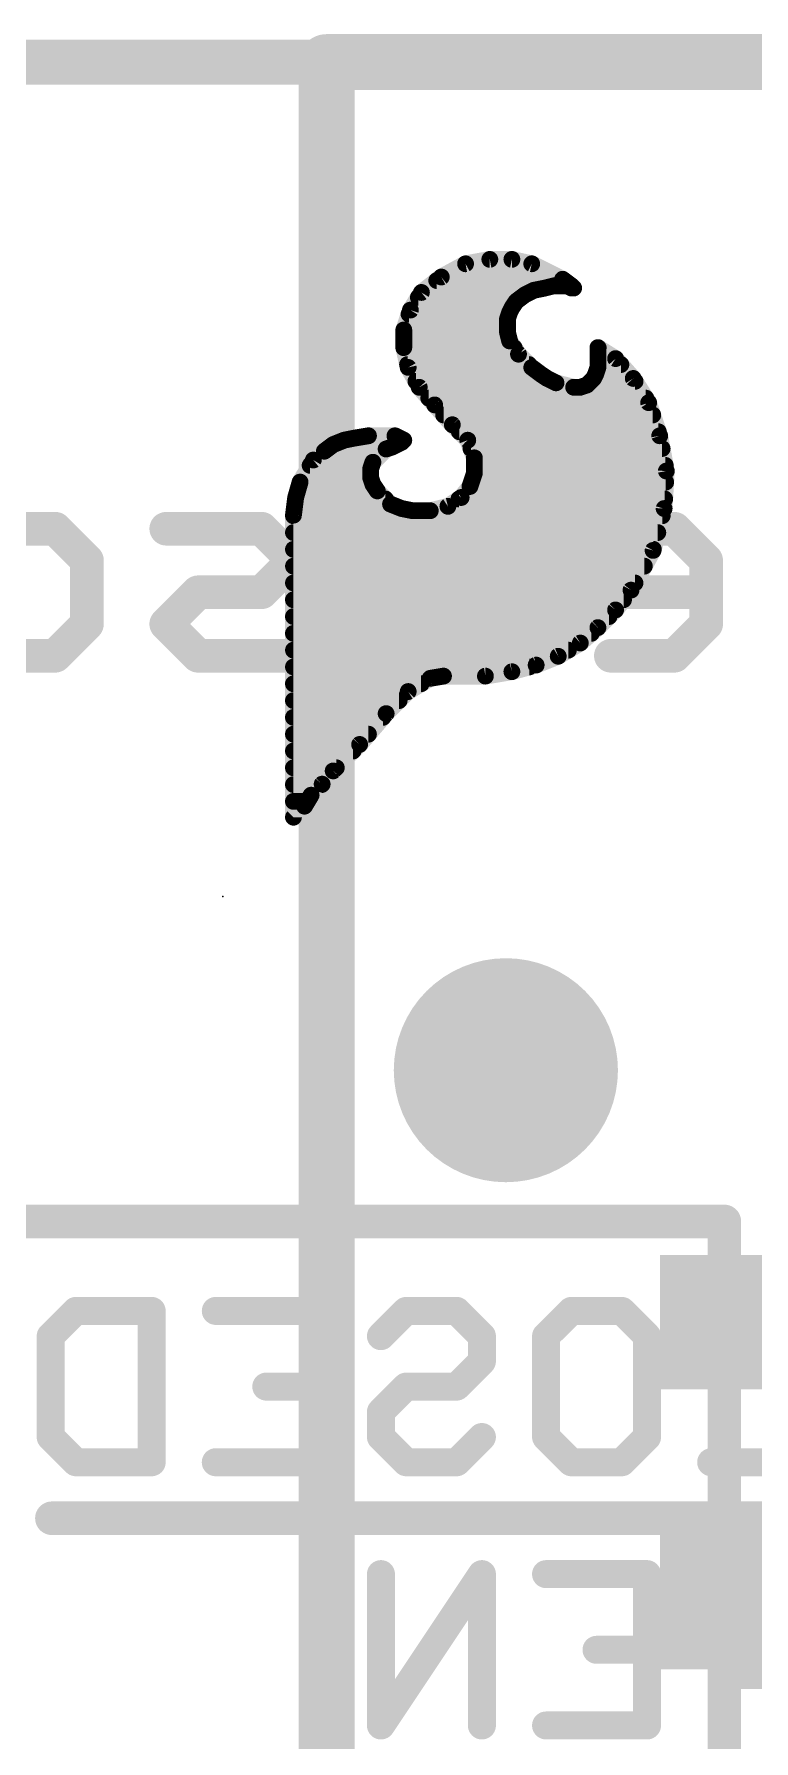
# Model space of a CAD drawing. Extents: x -33 to 74, y -16 to 15.
# Drawn here: x 11.37 to 14.64, y 7.63 to 15.37 of the extents above; entities that cross this region are included whole.
import ezdxf

# ---------------------------------------------------------------- set-up
doc = ezdxf.new("R2010")
doc.units = 0
for name, color, linetype in [('1', 12, 'CONTINUOUS'), ('16', 132, 'CONTINUOUS'), ('18', 110, 'CONTINUOUS'), ('20', 53, 'CONTINUOUS'), ('21', 41, 'CONTINUOUS'), ('22', 40, 'CONTINUOUS'), ('23', 53, 'CONTINUOUS'), ('51', 53, 'CONTINUOUS')]:
    doc.layers.add(name, color=color, linetype=linetype)

# ---------------------------------------------------------------- blocks, each defined once
blk = doc.blocks.new('RECT')
blk.add_solid([(-0.5, -0.5), (0.5, -0.5), (-0.5, 0.5), (0.5, 0.5)])
blk = doc.blocks.new('ROUNDV')
at = {"const_width": 0.5}
blk.add_lwpolyline([(0, -0.25, 1), (0, 0.25, 1), (0, -0.25)], format="xyb", dxfattribs=at)

msp = doc.modelspace()

# ---------------------------------------------------------------- linework, layer by layer
at = {"layer": '1', "const_width": 0.254}
for points in [[(31.75, 15.24), (12.7, 15.24)], [(12.7, 15.24), (12.7, 0.0254)]]:
    msp.add_lwpolyline(points, dxfattribs=at)
at = {"layer": '1', "const_width": 0.127}
for points in [[(12.7, 15.3035, 1), (12.7, 15.1765)], [(12.7635, 15.24, 1), (12.6365, 15.24)]]:
    msp.add_lwpolyline(points, format="xyb", dxfattribs=at)
at = {"layer": '16', "const_width": 0.254}
for points in [[(31.75, 15.24), (12.7, 15.24)], [(12.7, 15.24), (12.7, 0.0254)]]:
    msp.add_lwpolyline(points, dxfattribs=at)
at = {"layer": '16', "const_width": 0.127}
for points in [[(12.7, 15.3035, 1), (12.7, 15.1765)], [(12.7635, 15.24, 1), (12.6365, 15.24)]]:
    msp.add_lwpolyline(points, format="xyb", dxfattribs=at)
at = {"layer": '20', "const_width": 0.2032}
msp.add_lwpolyline([(0, 15.24), (31.75, 15.24)], dxfattribs=at)
at = {"layer": '21'}
for points, const_width in [([(13.3301, 14.3254), (13.2201, 14.2654)], 0.0762), ([(13.4401, 14.3454), (13.3301, 14.3254)], 0.0762), ([(13.3312, 14.3256), (13.6292, 14.3256)], 0.0762), ([(13.5401, 14.3454), (13.4401, 14.3454)], 0.0762), ([(13.6301, 14.3254), (13.5401, 14.3454)], 0.0762), ([(13.7701, 14.2554), (13.6301, 14.3254)], 0.0762), ([(13.2201, 14.2654), (13.1301, 14.1954)], 0.0762), ([(13.1995, 14.2494), (13.7781, 14.2494)], 0.0762), ([(13.6001, 14.1854), (13.6401, 14.2054)], 0.0762), ([(13.6401, 14.2054), (13.6901, 14.2154)], 0.0762), ([(13.6901, 14.2154), (13.7301, 14.2254)], 0.0762), ([(13.7301, 14.2254), (13.7901, 14.2254)], 0.0762), ([(13.8101, 14.2254), (13.7701, 14.2554)], 0.0762), ([(13.7901, 14.2254), (13.8101, 14.2154)], 0.0762), ([(13.8201, 14.2154), (13.8101, 14.2254)], 0.0762), ([(13.8101, 14.2154), (13.8201, 14.2154)], 0.0762), ([(13.1301, 14.1954), (13.0801, 14.1154)], 0.0762), ([(13.1162, 14.1732), (13.5838, 14.1732)], 0.0762), ([(13.5401, 14.1254), (13.5601, 14.1554)], 0.0762), ([(13.5601, 14.1554), (13.6001, 14.1854)], 0.0762), ([(13.0801, 14.1154), (13.0501, 14.0254)], 0.0762), ([(13.074, 14.097), (13.5273, 14.097)], 0.0762), ([(13.5201, 14.0754), (13.5301, 14.1054)], 0.0762), ([(13.5201, 14.0154), (13.5201, 14.0754)], 0.0762), ([(13.5301, 14.1054), (13.5401, 14.1254)], 0.0762), ([(13.0501, 14.0254), (13.0501, 13.9454)], 0.0762), ([(13.0501, 14.0208), (13.5201, 14.0208)], 0.0762), ([(13.5301, 13.9754), (13.5201, 14.0154)], 0.0762), ([(13.5701, 13.9154), (13.5301, 13.9754)], 0.0762), ([(13.0501, 13.9454), (13.0701, 13.8554)], 0.0762), ([(13.0503, 13.9446), (13.5506, 13.9446)], 0.0762), ([(13.6301, 13.8554), (13.5701, 13.9154)], 0.0762), ([(13.9301, 13.9454), (13.9301, 13.8554)], 0.0762), ([(14.0101, 13.8954), (13.9301, 13.9454)], 0.0762), ([(13.9301, 13.9446), (13.9314, 13.9446)], 0.0762), ([(14.0901, 13.8054), (14.0101, 13.8954)], 0.0762), ([(13.0672, 13.8684), (13.6171, 13.8684)], 0.0762), ([(13.0701, 13.8554), (13.1201, 13.7654)], 0.0762), ([(13.6701, 13.8254), (13.6301, 13.8554)], 0.0762), ([(13.7001, 13.8054), (13.6701, 13.8254)], 0.0762), ([(13.9201, 13.8254), (13.9101, 13.8054)], 0.0762), ([(13.9301, 13.8554), (13.9201, 13.8254)], 0.0762), ([(13.9301, 13.8684), (14.0341, 13.8684)], 0.0762), ([(13.1052, 13.7922), (13.7265, 13.7922)], 0.0762), ([(13.1201, 13.7654), (13.1901, 13.6854)], 0.0762), ([(13.7401, 13.7854), (13.7001, 13.8054)], 0.0762), ([(13.8201, 13.7654), (13.7401, 13.7854)], 0.0762), ([(13.8501, 13.7654), (13.8201, 13.7654)], 0.0762), ([(13.8801, 13.7754), (13.8501, 13.7654)], 0.0762), ([(13.9101, 13.8054), (13.8801, 13.7754)], 0.0762), ([(13.8969, 13.7922), (14.0985, 13.7922)], 0.0762), ([(14.1601, 13.6954), (14.0901, 13.8054)], 0.0762), ([(13.1633, 13.716), (14.147, 13.716)], 0.0762), ([(13.1901, 13.6854), (13.2701, 13.5954)], 0.0762), ([(14.2101, 13.5454), (14.1601, 13.6954)], 0.0762), ([(13.2306, 13.6398), (14.1786, 13.6398)], 0.0762), ([(13.2701, 13.5954), (13.3401, 13.5254)], 0.0762), ([(12.7801, 13.5254), (12.7301, 13.5054)], 0.0762), ([(12.8301, 13.5354), (12.7801, 13.5254)], 0.0762), ([(12.8901, 13.5454), (12.8301, 13.5354)], 0.0762), ([(13.0101, 13.5454), (12.8901, 13.5454)], 0.0762), ([(13.0001, 13.4954), (13.0401, 13.5154)], 0.0762), ([(13.0501, 13.5254), (13.0101, 13.5454)], 0.0762), ([(13.0401, 13.5154), (13.0501, 13.5254)], 0.0762), ([(13.3019, 13.5636), (14.204, 13.5636)], 0.0762), ([(13.3401, 13.5254), (13.3701, 13.4454)], 0.0762), ([(14.2401, 13.3854), (14.2101, 13.5454)], 0.0762), ([(12.6401, 13.4354), (12.5801, 13.3354)], 0.0762), ([(12.6901, 13.4754), (12.6401, 13.4354)], 0.0762), ([(12.7301, 13.5054), (12.6901, 13.4754)], 0.0762), ([(12.7061, 13.4874), (12.9761, 13.4874)], 0.0762), ([(12.9101, 13.4254), (12.9701, 13.4854)], 0.0762), ([(12.9701, 13.4854), (13.0001, 13.4954)], 0.0762), ([(13.3544, 13.4874), (14.221, 13.4874)], 0.0762), ([(13.3701, 13.4454), (13.3701, 13.3754)], 0.0762), ([(12.6256, 13.4112), (12.9054, 13.4112)], 0.0762), ([(12.9001, 13.3954), (12.9101, 13.4254)], 0.0762), ([(12.9001, 13.3554), (12.9001, 13.3954)], 0.0762), ([(12.9101, 13.3254), (12.9001, 13.3554)], 0.0762), ([(13.3701, 13.3754), (13.3501, 13.3154)], 0.0762), ([(13.3701, 13.4112), (14.2353, 13.4112)], 0.0762), ([(14.2301, 13.2154), (14.2401, 13.3854)], 0.0762), ([(12.5801, 13.3354), (12.5601, 13.2654)], 0.0762), ([(12.58, 13.335), (12.9069, 13.335)], 0.0762), ([(12.9301, 13.2954), (12.9101, 13.3254)], 0.0762), ([(12.9901, 13.2354), (12.9301, 13.2954)], 0.0762), ([(13.3501, 13.3154), (13.3101, 13.2654)], 0.0762), ([(13.3566, 13.335), (14.2371, 13.335)], 0.0762), ([(12.5601, 13.2654), (12.5501, 13.1854)], 0.0762), ([(12.5593, 13.2588), (12.9667, 13.2588)], 0.0762), ([(13.0401, 13.2154), (12.9901, 13.2354)], 0.0762), ([(13.0901, 13.2054), (13.0401, 13.2154)], 0.0762), ([(13.1701, 13.2054), (13.0901, 13.2054)], 0.0762), ([(13.2501, 13.2254), (13.1701, 13.2054)], 0.0762), ([(13.3101, 13.2654), (13.2501, 13.2254)], 0.0762), ([(13.3002, 13.2588), (14.2327, 13.2588)], 0.0762), ([(14.1801, 13.0254), (14.2301, 13.2154)], 0.0762), ([(12.5501, 13.1854), (12.5501, 11.8154)], 0.0762), ([(12.5501, 13.1826), (14.2215, 13.1826)], 0.0762), ([(12.5501, 13.1064), (14.2014, 13.1064)], 0.0762), ([(12.5501, 13.0302), (14.1814, 13.0302)], 0.0762), ([(14.0801, 12.8454), (14.1801, 13.0254)], 0.0762), ([(12.5501, 12.954), (14.1404, 12.954)], 0.0762), ([(12.5501, 12.8778), (14.0981, 12.8778)], 0.0762), ([(14.0101, 12.7554), (14.0801, 12.8454)], 0.0762), ([(12.5501, 12.8016), (14.046, 12.8016)], 0.0762), ([(13.9301, 12.6754), (14.0101, 12.7554)], 0.0762), ([(12.5501, 12.7254), (13.9801, 12.7254)], 0.0762), ([(13.8501, 12.6054), (13.9301, 12.6754)], 0.0762), ([(12.5501, 12.6492), (13.9002, 12.6492)], 0.0762), ([(13.7501, 12.5454), (13.8501, 12.6054)], 0.0762), ([(12.5501, 12.573), (13.7961, 12.573)], 0.0762), ([(13.5401, 12.4754), (13.6501, 12.5054)], 0.0762), ([(13.6501, 12.5054), (13.7501, 12.5454)], 0.0762), ([(12.5501, 12.4968), (13.6186, 12.4968)], 0.0762), ([(13.0701, 12.3854), (13.1701, 12.4454)], 0.0762), ([(13.1701, 12.4454), (13.2301, 12.4554)], 0.0762), ([(13.2301, 12.4554), (13.4201, 12.4554)], 0.0762), ([(13.4201, 12.4554), (13.5401, 12.4754)], 0.0762), ([(12.5501, 12.4206), (13.1288, 12.4206)], 0.0762), ([(12.9701, 12.2854), (13.0701, 12.3854)], 0.0762), ([(12.5501, 12.3444), (13.0291, 12.3444)], 0.0762), ([(12.8501, 12.1454), (12.9701, 12.2854)], 0.0762), ([(12.5501, 12.2682), (12.9554, 12.2682)], 0.0762), ([(12.5501, 12.192), (12.89, 12.192)], 0.0762), ([(12.5501, 12.1158), (12.8205, 12.1158)], 0.0762), ([(12.7301, 12.0254), (12.8501, 12.1454)], 0.0762), ([(12.5501, 12.0396), (12.7443, 12.0396)], 0.0762), ([(12.5501, 11.9634), (12.6781, 11.9634)], 0.0762), ([(12.6301, 11.9154), (12.6801, 11.9654)], 0.0762), ([(12.6801, 11.9654), (12.7301, 12.0254)], 0.0762), ([(12.5501, 11.8872), (12.6132, 11.8872)], 0.0762), ([(12.6001, 11.8654), (12.6301, 11.9154)], 0.0762), ([(12.5501, 11.8154), (12.6001, 11.8654)], 0.0762), ([(14.503, 9.982), (10.897, 9.982)], 0.1524)]:
    msp.add_lwpolyline(points, dxfattribs=dict(at, const_width=const_width))
for points, const_width in [([(13.3267, 14.3441, 1), (13.3335, 14.3067)], 0.0381), ([(13.3312, 14.3447, 1), (13.3312, 14.3066)], 0.0381), ([(13.3392, 14.3087, 1), (13.321, 14.3421)], 0.0381), ([(13.4401, 14.3645, 1), (13.4401, 14.3264)], 0.0381), ([(13.4435, 14.3267, 1), (13.4367, 14.3641)], 0.0381), ([(13.5442, 14.364, 1), (13.536, 14.3268)], 0.0381), ([(13.5401, 14.3264, 1), (13.5401, 14.3645)], 0.0381), ([(13.6386, 14.3424, 1), (13.6216, 14.3084)], 0.0381), ([(13.626, 14.3068, 1), (13.6342, 14.344)], 0.0381), ([(13.6292, 14.3066, 1), (13.6292, 14.3447)], 0.0381), ([(13.1995, 14.2685, 1), (13.1995, 14.2304)], 0.0381), ([(13.211, 14.2821, 1), (13.2292, 14.2487)], 0.0381), ([(13.2318, 14.2504, 1), (13.2084, 14.2804)], 0.0381), ([(13.6364, 14.2241, 1), (13.6438, 14.1867)], 0.0381), ([(13.6486, 14.1884, 1), (13.6316, 14.2224)], 0.0381), ([(13.6855, 14.2339, 1), (13.6947, 14.1969)], 0.0381), ([(13.6938, 14.1967, 1), (13.6864, 14.2341)], 0.0381), ([(13.7301, 14.2445, 1), (13.7301, 14.2064)], 0.0381), ([(13.7347, 14.2069, 1), (13.7255, 14.2439)], 0.0381), ([(13.7815, 14.2706, 1), (13.7587, 14.2402)], 0.0381), ([(13.7616, 14.2384, 1), (13.7786, 14.2724)], 0.0381), ([(13.7986, 14.2424, 1), (13.7816, 14.2084)], 0.0381), ([(13.7781, 14.2304, 1), (13.7781, 14.2685)], 0.0381), ([(13.7901, 14.2064, 1), (13.7901, 14.2445)], 0.0381), ([(13.8236, 14.2389, 1), (13.7966, 14.2119)], 0.0381), ([(13.8101, 14.2345, 1), (13.8101, 14.1964)], 0.0381), ([(13.7987, 14.2102, 1), (13.8215, 14.2406)], 0.0381), ([(13.8016, 14.1984, 1), (13.8186, 14.2324)], 0.0381), ([(13.8066, 14.2019, 1), (13.8336, 14.2289)], 0.0381), ([(13.8201, 14.1964, 1), (13.8201, 14.2345)], 0.0381), ([(13.1162, 14.1923, 1), (13.1162, 14.1542)], 0.0381), ([(13.1184, 14.2104, 1), (13.1418, 14.1804)], 0.0381), ([(13.1463, 14.1853, 1), (13.1139, 14.2055)], 0.0381), ([(13.5487, 14.1706, 1), (13.5715, 14.1402)], 0.0381), ([(13.576, 14.1448, 1), (13.5442, 14.166)], 0.0381), ([(13.5916, 14.2024, 1), (13.6086, 14.1684)], 0.0381), ([(13.5838, 14.1542, 1), (13.5838, 14.1923)], 0.0381), ([(13.6115, 14.1702, 1), (13.5887, 14.2006)], 0.0381), ([(13.074, 14.1161, 1), (13.074, 14.078)], 0.0381), ([(13.0639, 14.1255, 1), (13.0963, 14.1053)], 0.0381), ([(13.0982, 14.1094, 1), (13.062, 14.1214)], 0.0381), ([(13.5392, 14.0754, 1), (13.5011, 14.0754)], 0.0381), ([(13.502, 14.0814, 1), (13.5382, 14.0694)], 0.0381), ([(13.5131, 14.1139, 1), (13.5471, 14.0969)], 0.0381), ([(13.5482, 14.0994, 1), (13.512, 14.1114)], 0.0381), ([(13.5242, 14.136, 1), (13.556, 14.1148)], 0.0381), ([(13.5571, 14.1169, 1), (13.5231, 14.1339)], 0.0381), ([(13.5273, 14.078, 1), (13.5273, 14.1161)], 0.0381), ([(13.0501, 14.0399, 1), (13.0501, 14.0018)], 0.0381), ([(13.032, 14.0314, 1), (13.0682, 14.0194)], 0.0381), ([(13.0692, 14.0254, 1), (13.0311, 14.0254)], 0.0381), ([(13.5386, 14.02, 1), (13.5016, 14.0108)], 0.0381), ([(13.5011, 14.0154, 1), (13.5392, 14.0154)], 0.0381), ([(13.546, 13.986, 1), (13.5142, 13.9648)], 0.0381), ([(13.5201, 14.0018, 1), (13.5201, 14.0399)], 0.0381), ([(13.0687, 13.9495, 1), (13.0315, 13.9413)], 0.0381), ([(13.0311, 13.9454, 1), (13.0692, 13.9454)], 0.0381), ([(13.0503, 13.9637, 1), (13.0503, 13.9256)], 0.0381), ([(13.5116, 13.9708, 1), (13.5486, 13.98)], 0.0381), ([(13.5506, 13.9256, 1), (13.5506, 13.9637)], 0.0381), ([(13.5836, 13.9289, 1), (13.5566, 13.9019)], 0.0381), ([(13.5542, 13.9048, 1), (13.586, 13.926)], 0.0381), ([(13.9492, 13.9454, 1), (13.9111, 13.9454)], 0.0381), ([(13.9402, 13.9616, 1), (13.92, 13.9292)], 0.0381), ([(13.9301, 13.9637, 1), (13.9301, 13.9256)], 0.0381), ([(13.9314, 13.9256, 1), (13.9314, 13.9637)], 0.0381), ([(14.0243, 13.9081, 1), (13.9959, 13.8827)], 0.0381), ([(13.0672, 13.8875, 1), (13.0672, 13.8494)], 0.0381), ([(13.0868, 13.8647, 1), (13.0534, 13.8461)], 0.0381), ([(13.0515, 13.8513, 1), (13.0887, 13.8595)], 0.0381), ([(13.6415, 13.8706, 1), (13.6187, 13.8402)], 0.0381), ([(13.6166, 13.8419, 1), (13.6436, 13.8689)], 0.0381), ([(13.6171, 13.8494, 1), (13.6171, 13.8875)], 0.0381), ([(13.6807, 13.8413, 1), (13.6595, 13.8095)], 0.0381), ([(13.6587, 13.8102, 1), (13.6815, 13.8406)], 0.0381), ([(13.9371, 13.8169, 1), (13.9031, 13.8339)], 0.0381), ([(13.9301, 13.8875, 1), (13.9301, 13.8494)], 0.0381), ([(13.9111, 13.8554, 1), (13.9492, 13.8554)], 0.0381), ([(13.9482, 13.8494, 1), (13.912, 13.8614)], 0.0381), ([(14, 13.8792, 1), (14.0202, 13.9116)], 0.0381), ([(14.0341, 13.8494, 1), (14.0341, 13.8875)], 0.0381), ([(13.1052, 13.8113, 1), (13.1052, 13.7732)], 0.0381), ([(13.1344, 13.7779, 1), (13.1058, 13.7529)], 0.0381), ([(13.1034, 13.7561, 1), (13.1368, 13.7747)], 0.0381), ([(13.7086, 13.8224, 1), (13.6916, 13.7884)], 0.0381), ([(13.6895, 13.7895, 1), (13.7107, 13.8213)], 0.0381), ([(13.7447, 13.8039, 1), (13.7355, 13.7669)], 0.0381), ([(13.7265, 13.7732, 1), (13.7265, 13.8113)], 0.0381), ([(13.7316, 13.7684, 1), (13.7486, 13.8024)], 0.0381), ([(13.8201, 13.7845, 1), (13.8201, 13.7464)], 0.0381), ([(13.8155, 13.7469, 1), (13.8247, 13.7839)], 0.0381), ([(13.8441, 13.7835, 1), (13.8561, 13.7473)], 0.0381), ([(13.8501, 13.7464, 1), (13.8501, 13.7845)], 0.0381), ([(13.8666, 13.7889, 1), (13.8936, 13.7619)], 0.0381), ([(13.8861, 13.7573, 1), (13.8741, 13.7935)], 0.0381), ([(13.8969, 13.8113, 1), (13.8969, 13.7732)], 0.0381), ([(13.8931, 13.8139, 1), (13.9271, 13.7969)], 0.0381), ([(13.9236, 13.7919, 1), (13.8966, 13.8189)], 0.0381), ([(13.902, 13.8314, 1), (13.9382, 13.8194)], 0.0381), ([(14.1062, 13.8156, 1), (14.074, 13.7952)], 0.0381), ([(14.0759, 13.7927, 1), (14.1043, 13.8181)], 0.0381), ([(14.0985, 13.7732, 1), (14.0985, 13.8113)], 0.0381), ([(13.1633, 13.7351, 1), (13.1633, 13.697)], 0.0381), ([(13.2043, 13.6981, 1), (13.1759, 13.6727)], 0.0381), ([(13.1758, 13.6729, 1), (13.2044, 13.6979)], 0.0381), ([(14.1782, 13.7014, 1), (14.142, 13.6894)], 0.0381), ([(14.144, 13.6852, 1), (14.1762, 13.7056)], 0.0381), ([(14.147, 13.697, 1), (14.147, 13.7351)], 0.0381), ([(13.2306, 13.6589, 1), (13.2306, 13.6208)], 0.0381), ([(13.2836, 13.6089, 1), (13.2566, 13.5819)], 0.0381), ([(13.2559, 13.5827, 1), (13.2843, 13.6081)], 0.0381), ([(14.1786, 13.6208, 1), (14.1786, 13.6589)], 0.0381), ([(12.7764, 13.5441, 1), (12.7838, 13.5067)], 0.0381), ([(12.7872, 13.5077, 1), (12.773, 13.5431)], 0.0381), ([(12.827, 13.5542, 1), (12.8332, 13.5166)], 0.0381), ([(12.8338, 13.5167, 1), (12.8264, 13.5541)], 0.0381), ([(12.8901, 13.5645, 1), (12.8901, 13.5264)], 0.0381), ([(12.8932, 13.5266, 1), (12.887, 13.5642)], 0.0381), ([(13.0186, 13.5624, 1), (13.0016, 13.5284)], 0.0381), ([(13.0101, 13.5264, 1), (13.0101, 13.5645)], 0.0381), ([(13.0266, 13.5289, 1), (13.0536, 13.5019)], 0.0381), ([(13.0486, 13.4984, 1), (13.0316, 13.5324)], 0.0381), ([(13.0636, 13.5119, 1), (13.0366, 13.5389)], 0.0381), ([(13.0416, 13.5084, 1), (13.0586, 13.5424)], 0.0381), ([(13.3019, 13.5827, 1), (13.3019, 13.5446)], 0.0381), ([(13.3579, 13.5321, 1), (13.3223, 13.5187)], 0.0381), ([(13.3266, 13.5119, 1), (13.3536, 13.5389)], 0.0381), ([(14.2288, 13.5489, 1), (14.1914, 13.5419)], 0.0381), ([(14.192, 13.5394, 1), (14.2282, 13.5514)], 0.0381), ([(14.204, 13.5446, 1), (14.204, 13.5827)], 0.0381), ([(12.6282, 13.4503, 1), (12.652, 13.4205)], 0.0381), ([(12.6564, 13.4256, 1), (12.6238, 13.4452)], 0.0381), ([(12.6787, 13.4906, 1), (12.7015, 13.4602)], 0.0381), ([(12.702, 13.4605, 1), (12.6782, 13.4903)], 0.0381), ([(12.7061, 13.5065, 1), (12.7061, 13.4684)], 0.0381), ([(12.723, 13.5231, 1), (12.7372, 13.4877)], 0.0381), ([(12.7415, 13.4902, 1), (12.7187, 13.5206)], 0.0381), ([(12.9641, 13.5035, 1), (12.9761, 13.4673)], 0.0381), ([(12.9836, 13.4719, 1), (12.9566, 13.4989)], 0.0381), ([(12.9761, 13.4684, 1), (12.9761, 13.5065)], 0.0381), ([(12.9916, 13.5124, 1), (13.0086, 13.4784)], 0.0381), ([(13.0061, 13.4773, 1), (12.9941, 13.5135)], 0.0381), ([(13.3544, 13.5065, 1), (13.3544, 13.4684)], 0.0381), ([(13.3892, 13.4454, 1), (13.3511, 13.4454)], 0.0381), ([(13.3523, 13.4387, 1), (13.3879, 13.4521)], 0.0381), ([(14.221, 13.4684, 1), (14.221, 13.5065)], 0.0381), ([(12.6256, 13.4303, 1), (12.6256, 13.3922)], 0.0381), ([(12.9192, 13.3954, 1), (12.8811, 13.3954)], 0.0381), ([(12.882, 13.4014, 1), (12.9182, 13.3894)], 0.0381), ([(12.9182, 13.3614, 1), (12.882, 13.3494)], 0.0381), ([(12.8966, 13.4389, 1), (12.9236, 13.4119)], 0.0381), ([(12.9282, 13.4194, 1), (12.892, 13.4314)], 0.0381), ([(12.9054, 13.3922, 1), (12.9054, 13.4303)], 0.0381), ([(13.3701, 13.4303, 1), (13.3701, 13.3922)], 0.0381), ([(13.3511, 13.3754, 1), (13.3892, 13.3754)], 0.0381), ([(13.3882, 13.3694, 1), (13.352, 13.3814)], 0.0381), ([(14.2591, 13.3843, 1), (14.2211, 13.3865)], 0.0381), ([(14.2214, 13.3819, 1), (14.2588, 13.3889)], 0.0381), ([(14.2353, 13.3922, 1), (14.2353, 13.4303)], 0.0381), ([(12.58, 13.3541, 1), (12.58, 13.316)], 0.0381), ([(12.5638, 13.3452, 1), (12.5964, 13.3256)], 0.0381), ([(12.5984, 13.3302, 1), (12.5618, 13.3406)], 0.0381), ([(12.8811, 13.3554, 1), (12.9192, 13.3554)], 0.0381), ([(12.926, 13.336, 1), (12.8942, 13.3148)], 0.0381), ([(12.892, 13.3194, 1), (12.9282, 13.3314)], 0.0381), ([(12.9069, 13.316, 1), (12.9069, 13.3541)], 0.0381), ([(12.9436, 13.3089, 1), (12.9166, 13.2819)], 0.0381), ([(12.9142, 13.2848, 1), (12.946, 13.306)], 0.0381), ([(13.332, 13.3214, 1), (13.3682, 13.3094)], 0.0381), ([(13.365, 13.3035, 1), (13.3352, 13.3273)], 0.0381), ([(13.3566, 13.3541, 1), (13.3566, 13.316)], 0.0381), ([(14.2371, 13.316, 1), (14.2371, 13.3541)], 0.0381), ([(12.5593, 13.2779, 1), (12.5593, 13.2398)], 0.0381), ([(12.5418, 13.2706, 1), (12.5784, 13.2602)], 0.0381), ([(12.579, 13.263, 1), (12.5412, 13.2678)], 0.0381), ([(12.9667, 13.2398, 1), (12.9667, 13.2779)], 0.0381), ([(12.9972, 13.2531, 1), (12.983, 13.2177)], 0.0381), ([(12.9766, 13.2219, 1), (13.0036, 13.2489)], 0.0381), ([(13.0438, 13.2341, 1), (13.0364, 13.1967)], 0.0381), ([(13.033, 13.1977, 1), (13.0472, 13.2331)], 0.0381), ([(13.0901, 13.2245, 1), (13.0901, 13.1864)], 0.0381), ([(13.0864, 13.1867, 1), (13.0938, 13.2241)], 0.0381), ([(13.1655, 13.2239, 1), (13.1747, 13.1869)], 0.0381), ([(13.1701, 13.1864, 1), (13.1701, 13.2245)], 0.0381), ([(13.2395, 13.2413, 1), (13.2607, 13.2095)], 0.0381), ([(13.2547, 13.2069, 1), (13.2455, 13.2439)], 0.0381), ([(13.3002, 13.2779, 1), (13.3002, 13.2398)], 0.0381), ([(13.2952, 13.2773, 1), (13.325, 13.2535)], 0.0381), ([(13.3207, 13.2495, 1), (13.2995, 13.2813)], 0.0381), ([(14.2485, 13.2106, 1), (14.2117, 13.2202)], 0.0381), ([(14.2327, 13.2398, 1), (14.2327, 13.2779)], 0.0381), ([(12.5501, 13.2017, 1), (12.5501, 13.1636)], 0.0381), ([(12.5312, 13.1878, 1), (12.569, 13.183)], 0.0381), ([(12.5692, 13.1854, 1), (12.5311, 13.1854)], 0.0381), ([(14.2111, 13.2165, 1), (14.2491, 13.2143)], 0.0381), ([(14.2215, 13.1636, 1), (14.2215, 13.2017)], 0.0381), ([(12.5501, 13.1255, 1), (12.5501, 13.0874)], 0.0381), ([(14.2014, 13.0874, 1), (14.2014, 13.1255)], 0.0381), ([(12.5501, 13.0493, 1), (12.5501, 13.0112)], 0.0381), ([(14.1617, 13.0302, 1), (14.1985, 13.0206)], 0.0381), ([(14.1968, 13.0161, 1), (14.1634, 13.0347)], 0.0381), ([(14.1814, 13.0112, 1), (14.1814, 13.0493)], 0.0381), ([(12.5501, 12.9731, 1), (12.5501, 12.935)], 0.0381), ([(14.1404, 12.935, 1), (14.1404, 12.9731)], 0.0381), ([(12.5501, 12.8969, 1), (12.5501, 12.8588)], 0.0381), ([(14.0634, 12.8547, 1), (14.0968, 12.8361)], 0.0381), ([(14.0951, 12.8337, 1), (14.0651, 12.8571)], 0.0381), ([(14.0981, 12.8588, 1), (14.0981, 12.8969)], 0.0381), ([(12.5501, 12.8207, 1), (12.5501, 12.7826)], 0.0381), ([(13.9951, 12.7671, 1), (14.0251, 12.7437)], 0.0381), ([(14.0236, 12.7419, 1), (13.9966, 12.7689)], 0.0381), ([(14.046, 12.7826, 1), (14.046, 12.8207)], 0.0381), ([(12.5501, 12.7445, 1), (12.5501, 12.7064)], 0.0381), ([(13.9166, 12.6889, 1), (13.9436, 12.6619)], 0.0381), ([(13.9426, 12.6611, 1), (13.9176, 12.6897)], 0.0381), ([(13.9801, 12.7064, 1), (13.9801, 12.7445)], 0.0381), ([(12.5501, 12.6683, 1), (12.5501, 12.6302)], 0.0381), ([(13.8376, 12.6197, 1), (13.8626, 12.5911)], 0.0381), ([(13.8599, 12.5891, 1), (13.8403, 12.6217)], 0.0381), ([(13.9002, 12.6302, 1), (13.9002, 12.6683)], 0.0381), ([(12.5501, 12.5921, 1), (12.5501, 12.554)], 0.0381), ([(13.643, 12.5231, 1), (13.6572, 12.4877)], 0.0381), ([(13.6551, 12.487, 1), (13.6451, 12.5238)], 0.0381), ([(13.7403, 12.5617, 1), (13.7599, 12.5291)], 0.0381), ([(13.7572, 12.5277, 1), (13.743, 12.5631)], 0.0381), ([(13.7961, 12.554, 1), (13.7961, 12.5921)], 0.0381), ([(12.5501, 12.5159, 1), (12.5501, 12.4778)], 0.0381), ([(13.167, 12.4642, 1), (13.1732, 12.4266)], 0.0381), ([(13.1799, 12.4291, 1), (13.1603, 12.4617)], 0.0381), ([(13.2301, 12.4745, 1), (13.2301, 12.4364)], 0.0381), ([(13.2332, 12.4366, 1), (13.227, 12.4742)], 0.0381), ([(13.417, 12.4742, 1), (13.4232, 12.4366)], 0.0381), ([(13.4201, 12.4364, 1), (13.4201, 12.4745)], 0.0381), ([(13.5351, 12.4938, 1), (13.5451, 12.457)], 0.0381), ([(13.5432, 12.4566, 1), (13.537, 12.4942)], 0.0381), ([(13.6186, 12.4778, 1), (13.6186, 12.5159)], 0.0381), ([(12.5501, 12.4397, 1), (12.5501, 12.4016)], 0.0381), ([(13.0603, 12.4017, 1), (13.0799, 12.3691)], 0.0381), ([(13.0836, 12.3719, 1), (13.0566, 12.3989)], 0.0381), ([(13.1288, 12.4016, 1), (13.1288, 12.4397)], 0.0381), ([(12.5501, 12.3635, 1), (12.5501, 12.3254)], 0.0381), ([(12.9566, 12.2989, 1), (12.9836, 12.2719)], 0.0381), ([(12.9846, 12.273, 1), (12.9556, 12.2978)], 0.0381), ([(13.0291, 12.3254, 1), (13.0291, 12.3635)], 0.0381), ([(12.5501, 12.2873, 1), (12.5501, 12.2492)], 0.0381), ([(12.9554, 12.2492, 1), (12.9554, 12.2873)], 0.0381), ([(12.5501, 12.2111, 1), (12.5501, 12.173)], 0.0381), ([(12.5501, 12.1349, 1), (12.5501, 12.0968)], 0.0381), ([(12.8205, 12.0968, 1), (12.8205, 12.1349)], 0.0381), ([(12.8356, 12.1578, 1), (12.8646, 12.133)], 0.0381), ([(12.8636, 12.1319, 1), (12.8366, 12.1589)], 0.0381), ([(12.89, 12.173, 1), (12.89, 12.2111)], 0.0381), ([(12.5501, 12.0587, 1), (12.5501, 12.0206)], 0.0381), ([(12.7443, 12.0206, 1), (12.7443, 12.0587)], 0.0381), ([(12.5501, 11.9825, 1), (12.5501, 11.9444)], 0.0381), ([(12.6936, 11.9519, 1), (12.6666, 11.9789)], 0.0381), ([(12.6781, 11.9444, 1), (12.6781, 11.9825)], 0.0381), ([(12.7166, 12.0389, 1), (12.7436, 12.0119)], 0.0381), ([(12.7447, 12.0132, 1), (12.7155, 12.0376)], 0.0381), ([(12.5501, 11.9063, 1), (12.5501, 11.8681)], 0.0381), ([(12.6166, 11.9289, 1), (12.6436, 11.9019)], 0.0381), ([(12.6132, 11.8681, 1), (12.6132, 11.9063)], 0.0381), ([(12.6464, 11.9056, 1), (12.6138, 11.9252)], 0.0381), ([(12.6655, 11.9776, 1), (12.6947, 11.9532)], 0.0381), ([(12.5366, 11.8289, 1), (12.5636, 11.8019)], 0.0381), ([(12.5838, 11.8752, 1), (12.6164, 11.8556)], 0.0381), ([(12.6136, 11.8519, 1), (12.5866, 11.8789)], 0.0381), ([(12.5311, 11.8154, 1), (12.5692, 11.8154)], 0.0381), ([(14.503, 9.9439, 1), (14.503, 10.0201)], 0.0762)]:
    msp.add_lwpolyline(points, format="xyb", dxfattribs=dict(at, const_width=const_width))
at = {"layer": '22'}
for points, const_width in [([(11.182, 13.1238), (11.4701, 13.1238)], 0.1524), ([(11.4701, 13.1238), (11.6142, 12.9798)], 0.1524), ([(12.4056, 13.1238), (11.9735, 13.1238)], 0.1524), ([(12.5497, 12.9798), (12.4056, 13.1238)], 0.1524), ([(13.0531, 13.1238), (12.909, 12.9798)], 0.1524), ([(13.4852, 13.1238), (13.0531, 13.1238)], 0.1524), ([(13.4852, 12.5476), (13.4852, 13.1238)], 0.1524), ([(13.9886, 13.1238), (13.8445, 12.9798)], 0.1524), ([(14.2767, 13.1238), (13.9886, 13.1238)], 0.1524), ([(14.4207, 12.9798), (14.2767, 13.1238)], 0.1524), ([(11.6142, 12.9798), (11.6142, 12.6917)], 0.1524), ([(12.4056, 12.8357), (12.5497, 12.9798)], 0.1524), ([(12.909, 12.9798), (12.909, 12.5476)], 0.1524), ([(13.8445, 12.9798), (13.8445, 12.8357)], 0.1524), ([(14.4207, 12.6917), (14.4207, 12.9798)], 0.1524), ([(11.9735, 12.6917), (12.1175, 12.8357)], 0.1524), ([(12.1175, 12.8357), (12.4056, 12.8357)], 0.1524), ([(13.8445, 12.8357), (14.4207, 12.8357)], 0.1524), ([(11.6142, 12.6917), (11.4701, 12.5476)], 0.1524), ([(12.1175, 12.5476), (11.9735, 12.6917)], 0.1524), ([(14.2767, 12.5476), (14.4207, 12.6917)], 0.1524), ([(11.4701, 12.5476), (11.182, 12.5476)], 0.1524), ([(12.5497, 12.5476), (12.1175, 12.5476)], 0.1524), ([(13.9886, 12.5476), (14.2767, 12.5476)], 0.1524), ([(11.4498, 9.462), (11.5642, 9.5764)], 0.127), ([(11.5642, 9.5764), (11.9074, 9.5764)], 0.127), ([(11.9074, 9.5764), (11.9074, 8.89)], 0.127), ([(12.1982, 9.5764), (12.6558, 9.5764)], 0.127), ([(12.6558, 9.5764), (12.6558, 8.89)], 0.127), ([(12.9466, 9.462), (13.061, 9.5764)], 0.127), ([(13.061, 9.5764), (13.2898, 9.5764)], 0.127), ([(13.2898, 9.5764), (13.4042, 9.462)], 0.127), ([(13.695, 9.462), (13.8094, 9.5764)], 0.127), ([(13.8094, 9.5764), (14.0382, 9.5764)], 0.127), ([(14.0382, 9.5764), (14.1526, 9.462)], 0.127), ([(11.4498, 9.0044), (11.4498, 9.462)], 0.127), ([(13.4042, 9.462), (13.4042, 9.3476)], 0.127), ([(13.695, 9.0044), (13.695, 9.462)], 0.127), ([(14.1526, 9.462), (14.1526, 9.0044)], 0.127), ([(13.4042, 9.3476), (13.2898, 9.2332)], 0.127), ([(12.6558, 9.2332), (12.427, 9.2332)], 0.127), ([(13.061, 9.2332), (12.9466, 9.1188)], 0.127), ([(13.2898, 9.2332), (13.061, 9.2332)], 0.127), ([(12.9466, 9.1188), (12.9466, 9.0044)], 0.127), ([(11.5642, 8.89), (11.4498, 9.0044)], 0.127), ([(12.9466, 9.0044), (13.061, 8.89)], 0.127), ([(13.2898, 8.89), (13.4042, 9.0044)], 0.127), ([(13.8094, 8.89), (13.695, 9.0044)], 0.127), ([(14.1526, 9.0044), (14.0382, 8.89)], 0.127), ([(11.9074, 8.89), (11.5642, 8.89)], 0.127), ([(12.6558, 8.89), (12.1982, 8.89)], 0.127), ([(13.061, 8.89), (13.2898, 8.89)], 0.127), ([(14.0382, 8.89), (13.8094, 8.89)], 0.127), ([(14.901, 8.89), (14.4434, 8.89)], 0.127), ([(20.2819, 8.636), (11.4554, 8.636)], 0.1524), ([(13.4042, 8.3826), (12.9466, 7.6962)], 0.127), ([(12.9466, 7.6962), (12.9466, 8.3826)], 0.127), ([(13.4042, 7.6962), (13.4042, 8.3826)], 0.127), ([(13.695, 8.3826), (14.1526, 8.3826)], 0.127), ([(14.1526, 8.3826), (14.1526, 7.6962)], 0.127), ([(14.5578, 8.3826), (14.4434, 8.2682)], 0.127), ([(14.901, 8.3826), (14.5578, 8.3826)], 0.127), ([(14.4434, 8.2682), (14.4434, 8.0394)], 0.127), ([(14.1526, 8.0394), (13.9238, 8.0394)], 0.127), ([(14.4434, 8.0394), (14.5578, 7.925)], 0.127), ([(14.5578, 7.925), (14.901, 7.925)], 0.127), ([(14.1526, 7.6962), (13.695, 7.6962)], 0.127)]:
    msp.add_lwpolyline(points, dxfattribs=dict(at, const_width=const_width))
for points, const_width in [([(11.4971, 13.1508, 1), (11.4432, 13.0969)], 0.0762), ([(11.4701, 13.0857, 1), (11.4701, 13.1619)], 0.0762), ([(11.9735, 13.1619, 1), (11.9735, 13.0857)], 0.0762), ([(12.4326, 13.1508, 1), (12.3787, 13.0969)], 0.0762), ([(12.4056, 13.0857, 1), (12.4056, 13.1619)], 0.0762), ([(13.0531, 13.1619, 1), (13.0531, 13.0857)], 0.0762), ([(13.08, 13.0969, 1), (13.0261, 13.1508)], 0.0762), ([(13.5233, 13.1238, 1), (13.4471, 13.1238)], 0.0762), ([(13.4852, 13.0857, 1), (13.4852, 13.1619)], 0.0762), ([(13.9886, 13.1619, 1), (13.9886, 13.0857)], 0.0762), ([(14.0155, 13.0969, 1), (13.9616, 13.1508)], 0.0762), ([(14.3036, 13.1508, 1), (14.2497, 13.0969)], 0.0762), ([(14.2767, 13.0857, 1), (14.2767, 13.1619)], 0.0762), ([(11.6523, 12.9798, 1), (11.5761, 12.9798)], 0.0762), ([(11.5872, 12.9528, 1), (11.6411, 13.0067)], 0.0762), ([(12.5766, 12.9528, 1), (12.5228, 13.0067)], 0.0762), ([(12.5228, 12.9528, 1), (12.5766, 13.0067)], 0.0762), ([(12.9471, 12.9798, 1), (12.8709, 12.9798)], 0.0762), ([(12.8821, 13.0067, 1), (12.9359, 12.9528)], 0.0762), ([(13.8826, 12.9798, 1), (13.8064, 12.9798)], 0.0762), ([(13.8176, 13.0067, 1), (13.8715, 12.9528)], 0.0762), ([(14.4588, 12.9798, 1), (14.3826, 12.9798)], 0.0762), ([(14.3938, 12.9528, 1), (14.4477, 13.0067)], 0.0762), ([(12.1175, 12.8738, 1), (12.1175, 12.7976)], 0.0762), ([(12.1445, 12.8088, 1), (12.0906, 12.8627)], 0.0762), ([(12.3787, 12.8627, 1), (12.4326, 12.8088)], 0.0762), ([(12.4056, 12.7976, 1), (12.4056, 12.8738)], 0.0762), ([(13.8445, 12.8738, 1), (13.8445, 12.7976)], 0.0762), ([(13.8064, 12.8357, 1), (13.8826, 12.8357)], 0.0762), ([(14.4207, 12.7976, 1), (14.4207, 12.8738)], 0.0762), ([(11.5761, 12.6917, 1), (11.6523, 12.6917)], 0.0762), ([(11.6411, 12.6647, 1), (11.5872, 12.7186)], 0.0762), ([(12.0004, 12.7186, 1), (11.9465, 12.6647)], 0.0762), ([(11.9465, 12.7186, 1), (12.0004, 12.6647)], 0.0762), ([(14.3826, 12.6917, 1), (14.4588, 12.6917)], 0.0762), ([(14.4477, 12.6647, 1), (14.3938, 12.7186)], 0.0762), ([(11.4701, 12.5095, 1), (11.4701, 12.5857)], 0.0762), ([(12.1175, 12.5857, 1), (12.1175, 12.5095)], 0.0762), ([(12.5497, 12.5095, 1), (12.5497, 12.5857)], 0.0762), ([(13.9886, 12.5857, 1), (13.9886, 12.5095)], 0.0762), ([(14.2767, 12.5095, 1), (14.2767, 12.5857)], 0.0762), ([(11.4432, 12.5745, 1), (11.4971, 12.5207)], 0.0762), ([(12.0906, 12.5207, 1), (12.1445, 12.5745)], 0.0762), ([(12.8709, 12.5476, 1), (12.9471, 12.5476)], 0.0762), ([(13.4471, 12.5476, 1), (13.5233, 12.5476)], 0.0762), ([(14.2497, 12.5745, 1), (14.3036, 12.5207)], 0.0762), ([(11.5642, 9.6081, 1), (11.5642, 9.5446)], 0.0635), ([(11.5866, 9.5539, 1), (11.5417, 9.5988)], 0.0635), ([(11.9391, 9.5764, 1), (11.8756, 9.5764)], 0.0635), ([(11.9074, 9.5446, 1), (11.9074, 9.6081)], 0.0635), ([(12.1982, 9.6081, 1), (12.1982, 9.5446)], 0.0635), ([(12.6875, 9.5764, 1), (12.624, 9.5764)], 0.0635), ([(12.6558, 9.5446, 1), (12.6558, 9.6081)], 0.0635), ([(13.061, 9.6081, 1), (13.061, 9.5446)], 0.0635), ([(13.0835, 9.5539, 1), (13.0386, 9.5988)], 0.0635), ([(13.3123, 9.5988, 1), (13.2673, 9.5539)], 0.0635), ([(13.2898, 9.5446, 1), (13.2898, 9.6081)], 0.0635), ([(13.8094, 9.6081, 1), (13.8094, 9.5446)], 0.0635), ([(13.8319, 9.5539, 1), (13.787, 9.5988)], 0.0635), ([(14.0607, 9.5988, 1), (14.0158, 9.5539)], 0.0635), ([(14.0382, 9.5446, 1), (14.0382, 9.6081)], 0.0635), ([(11.4815, 9.462, 1), (11.418, 9.462)], 0.0635), ([(13.4359, 9.462, 1), (13.3724, 9.462)], 0.0635), ([(13.7268, 9.462, 1), (13.6633, 9.462)], 0.0635), ([(14.1844, 9.462, 1), (14.1209, 9.462)], 0.0635), ([(11.4273, 9.4844, 1), (11.4722, 9.4395)], 0.0635), ([(12.9242, 9.4844, 1), (12.9691, 9.4395)], 0.0635), ([(13.3817, 9.4395, 1), (13.4266, 9.4844)], 0.0635), ([(13.6726, 9.4844, 1), (13.7175, 9.4395)], 0.0635), ([(14.1302, 9.4395, 1), (14.1751, 9.4844)], 0.0635), ([(13.3724, 9.3476, 1), (13.4359, 9.3476)], 0.0635), ([(13.4266, 9.3251, 1), (13.3817, 9.37)], 0.0635), ([(12.427, 9.2649, 1), (12.427, 9.2014)], 0.0635), ([(12.6558, 9.2014, 1), (12.6558, 9.2649)], 0.0635), ([(13.061, 9.2649, 1), (13.061, 9.2014)], 0.0635), ([(13.0835, 9.2107, 1), (13.0386, 9.2556)], 0.0635), ([(13.2898, 9.2014, 1), (13.2898, 9.2649)], 0.0635), ([(13.2673, 9.2556, 1), (13.3123, 9.2107)], 0.0635), ([(12.9784, 9.1188, 1), (12.9149, 9.1188)], 0.0635), ([(12.9242, 9.1412, 1), (12.9691, 9.0963)], 0.0635), ([(11.4722, 9.0268, 1), (11.4273, 8.9819)], 0.0635), ([(12.9691, 9.0268, 1), (12.9242, 8.9819)], 0.0635), ([(13.4266, 8.9819, 1), (13.3817, 9.0268)], 0.0635), ([(13.7175, 9.0268, 1), (13.6726, 8.9819)], 0.0635), ([(14.1751, 8.9819, 1), (14.1302, 9.0268)], 0.0635), ([(11.418, 9.0044, 1), (11.4815, 9.0044)], 0.0635), ([(12.9149, 9.0044, 1), (12.9784, 9.0044)], 0.0635), ([(13.6633, 9.0044, 1), (13.7268, 9.0044)], 0.0635), ([(14.1209, 9.0044, 1), (14.1844, 9.0044)], 0.0635), ([(11.5642, 8.9218, 1), (11.5642, 8.8582)], 0.0635), ([(11.5417, 8.8675, 1), (11.5866, 8.9125)], 0.0635), ([(11.8756, 8.89, 1), (11.9391, 8.89)], 0.0635), ([(11.9074, 8.8582, 1), (11.9074, 8.9218)], 0.0635), ([(12.1982, 8.9218, 1), (12.1982, 8.8582)], 0.0635), ([(12.624, 8.89, 1), (12.6875, 8.89)], 0.0635), ([(12.6558, 8.8582, 1), (12.6558, 8.9218)], 0.0635), ([(13.061, 8.9218, 1), (13.061, 8.8582)], 0.0635), ([(13.0386, 8.8675, 1), (13.0835, 8.9125)], 0.0635), ([(13.2673, 8.9125, 1), (13.3123, 8.8675)], 0.0635), ([(13.2898, 8.8582, 1), (13.2898, 8.9218)], 0.0635), ([(13.8094, 8.9218, 1), (13.8094, 8.8582)], 0.0635), ([(13.787, 8.8675, 1), (13.8319, 8.9125)], 0.0635), ([(14.0158, 8.9125, 1), (14.0607, 8.8675)], 0.0635), ([(14.0382, 8.8582, 1), (14.0382, 8.9218)], 0.0635), ([(14.4434, 8.9218, 1), (14.4434, 8.8582)], 0.0635), ([(11.4554, 8.6741, 1), (11.4554, 8.5979)], 0.0762), ([(12.9784, 8.3826, 1), (12.9149, 8.3826)], 0.0635), ([(13.4359, 8.3826, 1), (13.3724, 8.3826)], 0.0635), ([(13.4306, 8.365, 1), (13.3778, 8.4002)], 0.0635), ([(13.695, 8.4143, 1), (13.695, 8.3508)], 0.0635), ([(14.1844, 8.3826, 1), (14.1209, 8.3826)], 0.0635), ([(14.1526, 8.3508, 1), (14.1526, 8.4143)], 0.0635), ([(14.5578, 8.4143, 1), (14.5578, 8.3508)], 0.0635), ([(14.5803, 8.3601, 1), (14.5354, 8.405)], 0.0635), ([(14.4752, 8.2682, 1), (14.4117, 8.2682)], 0.0635), ([(14.421, 8.2906, 1), (14.4659, 8.2457)], 0.0635), ([(13.9238, 8.0711, 1), (13.9238, 8.0076)], 0.0635), ([(14.1526, 8.0076, 1), (14.1526, 8.0711)], 0.0635), ([(14.4117, 8.0394, 1), (14.4752, 8.0394)], 0.0635), ([(14.4659, 8.0618, 1), (14.421, 8.0169)], 0.0635), ([(14.5578, 7.9567, 1), (14.5578, 7.8932)], 0.0635), ([(14.5354, 7.9025, 1), (14.5803, 7.9474)], 0.0635), ([(12.9202, 7.7138, 1), (12.973, 7.6786)], 0.0635), ([(13.695, 7.7279, 1), (13.695, 7.6645)], 0.0635), ([(14.1526, 7.6645, 1), (14.1526, 7.7279)], 0.0635), ([(12.9149, 7.6962, 1), (12.9784, 7.6962)], 0.0635), ([(13.3724, 7.6962, 1), (13.4359, 7.6962)], 0.0635), ([(14.1209, 7.6962, 1), (14.1844, 7.6962)], 0.0635)]:
    msp.add_lwpolyline(points, format="xyb", dxfattribs=dict(at, const_width=const_width))
at = {"layer": '23'}
msp.add_point((12.2301, 11.4554), dxfattribs=at)
at = {"layer": '51', "const_width": 0.1524}
msp.add_lwpolyline([(14.503, 5.258), (14.503, 9.982)], dxfattribs=at)
at = {"layer": '51', "const_width": 0.0762}
msp.add_lwpolyline([(14.5411, 9.982, 1), (14.4649, 9.982)], format="xyb", dxfattribs=at)

# ---------------------------------------------------------------- block references
at = {"layer": '1', "xscale": 0.6096, "yscale": 2.2098, "rotation": 270}
for p in [(15.3162, 9.525), (15.3162, 8.255)]:
    msp.add_blockref('RECT', p, dxfattribs=at)
at = {"layer": '18', "xscale": 1.016, "yscale": 1.016}
msp.add_blockref('ROUNDV', (13.5128, 10.668), dxfattribs=at)
msp.add_blockref('ROUNDV', (13.5128, 10.668), dxfattribs=at)
at = {"layer": '51', "xscale": 0.3556, "yscale": 1.016, "rotation": 270}
for p in [(15.0622, 9.525), (15.0622, 8.255)]:
    msp.add_blockref('RECT', p, dxfattribs=at)

doc.saveas('drawing.dxf')
